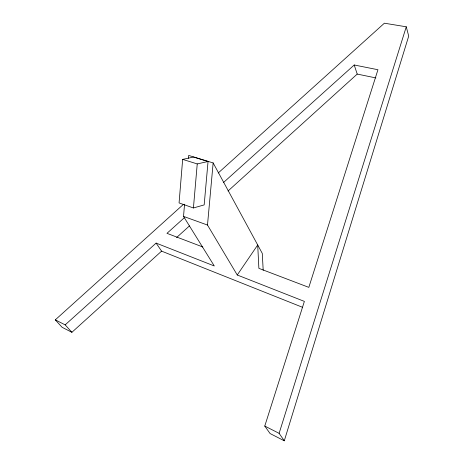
<?xml version="1.0" encoding="UTF-8"?>
<svg xmlns="http://www.w3.org/2000/svg" width="464" height="464" viewBox="0 0 464 464"><rect width="100%" height="100%" fill="white"/><g stroke="black" fill="none" stroke-linecap="round" stroke-linejoin="round"><path stroke-width="0.7" d="M182.659 159.384L197.241 163.925L208.052 161.495L193.558 157.052L182.659 159.384L179.069 202.936L193.424 207.965L204.166 204.914L208.063 161.368M183.28 204.496L55.297 319.864L65.163 324.864L156.113 243.095L214.287 265.971L183.529 216.404L184.556 204.206M188.413 158.294L188.651 155.423L213.144 162.928L262.276 253.39L263.198 270.332M193.424 207.965L197.241 163.925M218.231 172.985L384.389 23.2L406.267 26.796L408.703 36.111L284.287 440.8L270.077 433.544L264.77 426.062L304.372 301.397L237.255 275.001L207.495 225.046L213.144 162.928M284.287 440.8L279.113 433.335L406.267 26.796M237.255 275.001L257.706 244.969L258.877 268.343L308.827 287.367L377.951 69.728L354.218 64.989L223.468 182.543M55.297 319.864L62.089 327.294L71.903 332.311L161.588 251.134L302.667 307.354M176.587 237.562L189.451 225.922M228.039 190.994L357.216 74.078L375.915 77.929M184.185 217.854L166.97 233.334L202.82 246.993M183.529 216.404L207.495 225.046M264.77 426.062L279.113 433.335M65.163 324.864L71.903 332.311M156.113 243.095L161.588 251.134M354.218 64.989L357.216 74.078"/></g></svg>
